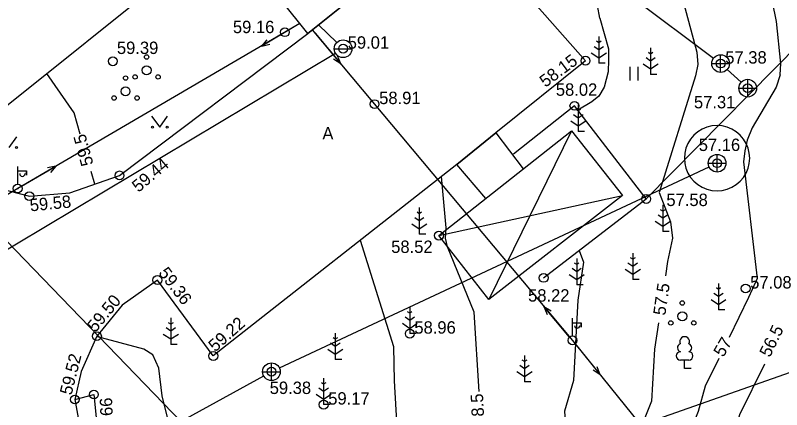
# Model space of a CAD drawing. Extents: x 641001 to 641402, y 6456421 to 6456796.
# Drawn here: x 641128.56 to 641171.89, y 6456656.91 to 6456679.19 of the extents above; entities that cross this region are included whole.
import ezdxf

# ---------------------------------------------------------------- set-up
doc = ezdxf.new("R2010")
doc.units = 0
for name, color, linetype in [('AED', 7, 'Continuous'), ('HALJASTUS', 7, 'Continuous'), ('HOONE', 7, 'Continuous'), ('HOONEDET', 7, 'Continuous'), ('HORISONTAAL', 7, 'Continuous'), ('KKAEV', 7, 'Continuous'), ('KORGUS', 7, 'Continuous'), ('KTRASS', 7, 'Continuous'), ('MPOHULIIN', 7, 'Continuous'), ('PIIR', 7, 'Continuous'), ('POST', 7, 'Continuous'), ('PUU', 7, 'Continuous'), ('RAJATIS', 7, 'Continuous'), ('SIOHULIIN', 7, 'Continuous'), ('TEE', 7, 'Continuous'), ('VKAEV', 7, 'Continuous'), ('VTRASS', 7, 'Continuous')]:
    doc.layers.add(name, color=color, linetype=linetype)

msp = doc.modelspace()

# ---------------------------------------------------------------- linework, layer by layer
at = {"layer": 'AED'}
msp.add_lwpolyline([(641158.43, 6456664.35), (641164.23, 6456668.81), (641160.17, 6456674.07), (641156.72, 6456671.35)], dxfattribs=at)
at = {"layer": 'HALJASTUS'}
for p, q in [((641164.23, 6456668.81), (641174.07, 6456678.79)), ((641163.3, 6456676.27), (641163.3, 6456675.51)), ((641163.76, 6456676.27), (641163.76, 6456675.51)), ((641136.26, 6456673.48), (641136.72, 6456672.87)), ((641136.72, 6456672.87), (641137.16, 6456673.48)), ((641128.2, 6456671.72), (641128.64, 6456672.32))]:
    msp.add_line(p, q, dxfattribs=at)
for centre in [(641136.319, 6456672.87), (641137.148, 6456672.87), (641128.628, 6456671.72)]:
    msp.add_circle(centre, 0.055, dxfattribs=at)
at = {"layer": 'HOONE'}
msp.add_line((641145.09, 6456678.16), (641153.49, 6456684.87), dxfattribs=at)
for points in [[(641118.1, 6456679.85), (641142.85, 6456699.78), (641149.58, 6456691.33), (641148.82, 6456690.72), (641153.49, 6456684.87), (641145.09, 6456678.16), (641140.45, 6456683.97), (641124.65, 6456671.34)], [(641152.51, 6456666.74), (641160.01, 6456672.66), (641162.89, 6456669.01), (641155.33, 6456663.12)]]:
    msp.add_lwpolyline(points, close=True, dxfattribs=at)
at = {"layer": 'HOONEDET'}
for p, q in [((641160.01, 6456672.66), (641155.33, 6456663.12)), ((641152.51, 6456666.74), (641162.89, 6456669.01))]:
    msp.add_line(p, q, dxfattribs=at)
at = {"layer": 'HORISONTAAL'}
for points in [[(641171.81, 6456675.83), (641171.85, 6456676.46), (641171.6, 6456678.84), (641170.96, 6456682), (641170.18, 6456685.09), (641169.73, 6456685.88), (641169.02, 6456686.46), (641166.36, 6456687.83), (641165.61, 6456688.41), (641164.93, 6456689.29), (641161.25, 6456692.7)], [(641161.61, 6456679.02), (641160.94, 6456682.62), (641160.61, 6456683.55), (641160.3, 6456684.14), (641159.52, 6456684.99), (641159.11, 6456685.69), (641158.88, 6456686.36), (641158.83, 6456687.59)], [(641164.83, 6456685.52), (641167.1, 6456677.11), (641167.14, 6456676.41), (641167.02, 6456675.77), (641164.96, 6456669.18), (641165.6, 6456667.51), (641165.71, 6456666.6), (641165.44, 6456665.28), (641165.32, 6456664.46)], [(641161.61, 6456679.02), (641162.1, 6456677.29), (641162.1, 6456676.67), (641162.08, 6456676), (641161.85, 6456675.13), (641161.56, 6456674.61), (641161.15, 6456674.3), (641160.36, 6456673.82)], [(641132.23, 6456672.48), (641131.88, 6456673.67), (641130.34, 6456675.89)], [(641171.81, 6456675.83), (641171.57, 6456675.12), (641170.22, 6456672.82), (641169.94, 6456672.13), (641169.8, 6456671.53), (641169.73, 6456670.9), (641170.5, 6456664.31), (641170.22, 6456663.7), (641170.02, 6456663.24), (641168.92, 6456660.99)], [(641133.06, 6456669.65), (641132.85, 6456670.36)], [(641154.79, 6456657.93), (641154.51, 6456662.41), (641153, 6456666.11), (641152.89, 6456666.59), (641152.91, 6456667.18), (641152.65, 6456670.08)], [(641151.41, 6456651.34), (641150.23, 6456654.6), (641149.99, 6456658.54), (641149.95, 6456660.45), (641148.07, 6456666.47)], [(641160.43, 6456665.89), (641160.69, 6456665.23), (641160.37, 6456663.1), (641160.11, 6456658.56), (641159.61, 6456656.82), (641159.77, 6456654.3)], [(641164.92, 6456661.82), (641164.69, 6456660.33), (641164.53, 6456657.38), (641163.09, 6456653.79), (641163.04, 6456652.74), (641162.94, 6456650.33), (641162.82, 6456649.68), (641162.59, 6456649.26), (641161.6, 6456647.67), (641160.62, 6456645.09), (641160.06, 6456644.46), (641158.6, 6456643), (641157.92, 6456641.71), (641156.81, 6456640.58), (641156.16, 6456640.3), (641151.97, 6456636.6), (641151.54, 6456636.34), (641151.23, 6456636.28), (641149.28, 6456636.32)], [(641140.05, 6456651.75), (641139.41, 6456652.1), (641138.35, 6456653.1), (641137.96, 6456653.54), (641137.76, 6456654.05), (641136.86, 6456657.69), (641136.67, 6456659.25), (641136.33, 6456660), (641135.82, 6456660.33), (641133.14, 6456661.03)], [(641168.33, 6456659.8), (641167.57, 6456658.24), (641167.17, 6456656.81), (641165.69, 6456653.1), (641165.57, 6456650.48), (641165.51, 6456649.51), (641165.41, 6456649.07), (641165.23, 6456648.64), (641163.14, 6456645.39), (641162.96, 6456644.91), (641162.62, 6456644.54), (641159.56, 6456641.41), (641159.51, 6456641.36), (641159.4, 6456641.15), (641158.42, 6456639.25), (641158.41, 6456639.14), (641157.15, 6456638.08), (641152.42, 6456633.9)], [(641170.91, 6456659.47), (641169.51, 6456656.61), (641168.45, 6456652.82), (641168.28, 6456652.41), (641168.2, 6456650.6), (641168.01, 6456648.94), (641167.89, 6456648.41), (641167.59, 6456647.93), (641164.99, 6456644.69), (641164.92, 6456644.18), (641161.39, 6456639.98), (641160.04, 6456638.53), (641159.72, 6456637.9), (641159.57, 6456636.74), (641159.39, 6456636.34), (641159.16, 6456636), (641156.26, 6456633.56), (641155.4, 6456631.94)]]:
    msp.add_lwpolyline(points, dxfattribs=at)
at = {"layer": 'KKAEV'}
for p, q in [((641168.44, 6456675.96), (641168.44, 6456676.96)), ((641167.94, 6456676.46), (641168.94, 6456676.46)), ((641169.97, 6456674.57), (641169.97, 6456675.57)), ((641169.47, 6456675.07), (641170.47, 6456675.07)), ((641168.24, 6456670.33), (641168.24, 6456671.33)), ((641167.74, 6456670.83), (641168.74, 6456670.83)), ((641143.04, 6456658.55), (641143.04, 6456659.55)), ((641142.54, 6456659.05), (641143.54, 6456659.05))]:
    msp.add_line(p, q, dxfattribs=at)
msp.add_lwpolyline([(641168.235, 6456669.266), (641168.524, 6456669.289), (641168.806, 6456669.357), (641169.073, 6456669.467), (641169.32, 6456669.619), (641169.54, 6456669.807), (641169.728, 6456670.027), (641169.88, 6456670.274), (641169.991, 6456670.542), (641170.058, 6456670.823), (641170.081, 6456671.112), (641170.058, 6456671.401), (641169.991, 6456671.682), (641169.88, 6456671.95), (641169.728, 6456672.197), (641169.54, 6456672.417), (641169.32, 6456672.605), (641169.073, 6456672.756), (641168.806, 6456672.867), (641168.524, 6456672.935), (641168.235, 6456672.957), (641167.947, 6456672.935), (641167.665, 6456672.867), (641167.398, 6456672.756), (641167.151, 6456672.605), (641166.93, 6456672.417), (641166.742, 6456672.197), (641166.591, 6456671.95), (641166.48, 6456671.682), (641166.413, 6456671.401), (641166.39, 6456671.112), (641166.413, 6456670.823), (641166.48, 6456670.542), (641166.591, 6456670.274), (641166.742, 6456670.027), (641166.93, 6456669.807), (641167.151, 6456669.619), (641167.398, 6456669.467), (641167.665, 6456669.357), (641167.947, 6456669.289)], close=True, dxfattribs=at)
for centre in [(641168.44, 6456676.46), (641169.97, 6456675.07), (641168.24, 6456670.83), (641143.04, 6456659.05)]:
    msp.add_circle(centre, 0.5, dxfattribs=at)
at = {"layer": 'KORGUS'}
for centre in [(641143.8, 6456678.23), (641147.09, 6456677.3), (641134.07, 6456676.59), (641160.8, 6456676.62), (641168.44, 6456676.46), (641169.97, 6456675.07), (641148.87, 6456674.17), (641160.17, 6456674.07), (641168.24, 6456670.83), (641134.45, 6456670.14), (641129.35, 6456668.97), (641164.23, 6456668.81), (641152.51, 6456666.74), (641158.43, 6456664.35), (641136.59, 6456664.23), (641169.85, 6456663.75), (641133.17, 6456661.06), (641150.86, 6456661.2), (641139.75, 6456659.94), (641143.04, 6456659.05), (641133, 6456657.76), (641131.92, 6456657.48), (641145.99, 6456657.19)]:
    msp.add_circle(centre, 0.25, dxfattribs=at)
at = {"layer": 'KTRASS'}
for p, q in [((641160.08, 6456682.74), (641168.04, 6456676.76)), ((641168.81, 6456676.12), (641169.6, 6456675.41)), ((641143.49, 6456659.26), (641167.79, 6456670.62)), ((641105.56, 6456638.58), (641142.6, 6456658.81))]:
    msp.add_line(p, q, dxfattribs=at)
at = {"layer": 'MPOHULIIN'}
for p, q in [((641144.42, 6456678.59), (641142.49, 6456677.45)), ((641144.64, 6456678.72), (641144.64, 6456678.72)), ((641145.35, 6456678.37), (641145.35, 6456678.37)), ((641145.51, 6456678.18), (641146.96, 6456676.45)), ((641142.49, 6456677.45), (641142.8, 6456677.81)), ((641142.49, 6456677.45), (641142.95, 6456677.55)), ((641146.96, 6456676.45), (641146.55, 6456676.7)), ((641146.96, 6456676.45), (641146.78, 6456676.9)), ((641128.91, 6456669.53), (641130.85, 6456670.66)), ((641130.85, 6456670.66), (641130.38, 6456670.56)), ((641130.85, 6456670.66), (641130.54, 6456670.3)), ((641128.69, 6456669.4), (641128.69, 6456669.4)), ((641128.69, 6456669.4), (641128.69, 6456669.4)), ((641158.45, 6456662.74), (641158.63, 6456662.29)), ((641158.45, 6456662.74), (641158.86, 6456662.49)), ((641159.9, 6456661.01), (641158.45, 6456662.74)), ((641160.06, 6456660.82), (641160.06, 6456660.82)), ((641160.06, 6456660.82), (641160.06, 6456660.82)), ((641160.22, 6456660.63), (641161.63, 6456658.88)), ((641161.63, 6456658.88), (641161.46, 6456659.32)), ((641161.63, 6456658.88), (641161.23, 6456659.13))]:
    msp.add_line(p, q, dxfattribs=at)
for points in [[(641144.64, 6456678.72), (641128.69, 6456669.4), (641109.76, 6456658.2), (641089.56, 6456629.32), (641092.89, 6456593.34)], [(641145.35, 6456678.37), (641160.06, 6456660.82), (641177.43, 6456639.32)]]:
    msp.add_lwpolyline(points, dxfattribs=at)
at = {"layer": 'PIIR'}
msp.add_lwpolyline([(641110.22, 6456687.75), (641123.84, 6456670.79), (641164.12, 6456629.12), (641189.88, 6456664.18), (641139.38, 6456710.86)], close=True, dxfattribs=at)
at = {"layer": 'POST'}
for p, q in [((641128.69, 6456669.65), (641128.69, 6456670.65)), ((641128.69, 6456670.15), (641128.69, 6456670.4)), ((641129.19, 6456670.15), (641129.19, 6456670.4)), ((641128.69, 6456669.4), (641128.69, 6456669.4)), ((641160.06, 6456661.07), (641160.06, 6456662.07)), ((641160.06, 6456661.57), (641160.06, 6456661.82)), ((641160.56, 6456661.57), (641160.56, 6456661.82)), ((641160.06, 6456660.82), (641160.06, 6456660.82))]:
    msp.add_line(p, q, dxfattribs=at)
for points in [[(641128.69, 6456670.4), (641129.19, 6456670.4), (641129.19, 6456670.15)], [(641160.06, 6456661.82), (641160.56, 6456661.82), (641160.56, 6456661.57)]]:
    msp.add_lwpolyline(points, dxfattribs=at)
for centre, radius in [((641128.69, 6456669.4), 0.25), ((641128.69, 6456669.4), 0.0234), ((641160.06, 6456660.82), 0.25)]:
    msp.add_circle(centre, radius, dxfattribs=at)
for centre in [(641128.955, 6456670.24), (641160.325, 6456661.66)]:
    msp.add_arc(centre, 0.152, 180.0986, 359.9898, dxfattribs=at)
at = {"layer": 'PUU'}
for p, q in [((641161.55, 6456677.98), (641161.55, 6456676.48)), ((641161.55, 6456677.63), (641161.42, 6456677.72)), ((641161.68, 6456677.72), (641161.55, 6456677.63)), ((641161.12, 6456677.07), (641161.55, 6456676.78)), ((641161.55, 6456677.23), (641161.28, 6456677.41)), ((641161.82, 6456677.41), (641161.55, 6456677.23)), ((641161.55, 6456676.78), (641161.98, 6456677.07)), ((641164.48, 6456677), (641164.36, 6456677.08)), ((641164.48, 6456677.35), (641164.48, 6456675.85)), ((641164.6, 6456677.08), (641164.48, 6456677)), ((641164.48, 6456676.6), (641164.22, 6456676.78)), ((641164.74, 6456676.78), (641164.48, 6456676.6)), ((641161.91, 6456676.48), (641161.55, 6456676.48)), ((641164.06, 6456676.44), (641164.48, 6456676.16)), ((641164.48, 6456676.16), (641164.9, 6456676.44)), ((641164.84, 6456675.85), (641164.48, 6456675.85)), ((641160.39, 6456674.13), (641160.39, 6456672.63)), ((641160.39, 6456673.78), (641160.26, 6456673.86)), ((641160.52, 6456673.86), (641160.39, 6456673.78)), ((641159.96, 6456673.22), (641160.39, 6456672.94)), ((641160.39, 6456673.38), (641160.12, 6456673.56)), ((641160.66, 6456673.56), (641160.39, 6456673.38)), ((641160.39, 6456672.94), (641160.82, 6456673.22)), ((641160.75, 6456672.63), (641160.39, 6456672.63)), ((641165.17, 6456668.47), (641165.17, 6456666.97)), ((641151.4, 6456667.97), (641151.28, 6456668.06)), ((641151.4, 6456668.32), (641151.4, 6456666.82)), ((641151.52, 6456668.06), (641151.4, 6456667.97)), ((641165.17, 6456668.12), (641165.04, 6456668.2)), ((641165.3, 6456668.2), (641165.17, 6456668.12)), ((641151.4, 6456667.57), (641151.14, 6456667.75)), ((641151.66, 6456667.75), (641151.4, 6456667.57)), ((641164.74, 6456667.56), (641165.17, 6456667.28)), ((641165.17, 6456667.72), (641164.9, 6456667.9)), ((641165.44, 6456667.9), (641165.17, 6456667.72)), ((641165.17, 6456667.28), (641165.6, 6456667.56)), ((641150.98, 6456667.41), (641151.4, 6456667.12)), ((641151.4, 6456667.12), (641151.82, 6456667.41)), ((641151.76, 6456666.82), (641151.4, 6456666.82)), ((641165.53, 6456666.97), (641165.17, 6456666.97)), ((641160.3, 6456665.45), (641160.3, 6456663.95)), ((641163.47, 6456665.4), (641163.34, 6456665.48)), ((641163.47, 6456665.75), (641163.47, 6456664.25)), ((641163.6, 6456665.48), (641163.47, 6456665.4)), ((641160.3, 6456665.1), (641160.18, 6456665.18)), ((641160.42, 6456665.18), (641160.3, 6456665.1)), ((641163.47, 6456665), (641163.2, 6456665.18)), ((641163.74, 6456665.18), (641163.47, 6456665)), ((641159.88, 6456664.54), (641160.3, 6456664.26)), ((641160.3, 6456664.7), (641160.04, 6456664.88)), ((641160.56, 6456664.88), (641160.3, 6456664.7)), ((641160.3, 6456664.26), (641160.72, 6456664.54)), ((641163.04, 6456664.84), (641163.47, 6456664.56)), ((641163.47, 6456664.56), (641163.9, 6456664.84)), ((641163.83, 6456664.25), (641163.47, 6456664.25)), ((641160.66, 6456663.95), (641160.3, 6456663.95)), ((641168.32, 6456663.69), (641168.2, 6456663.78)), ((641168.32, 6456664.04), (641168.32, 6456662.54)), ((641168.44, 6456663.78), (641168.32, 6456663.69)), ((641168.32, 6456663.29), (641168.06, 6456663.47)), ((641168.58, 6456663.47), (641168.32, 6456663.29)), ((641167.9, 6456663.13), (641168.32, 6456662.84)), ((641168.32, 6456662.84), (641168.74, 6456663.13)), ((641150.86, 6456662.35), (641150.74, 6456662.44)), ((641150.86, 6456662.7), (641150.86, 6456661.2)), ((641150.98, 6456662.44), (641150.86, 6456662.35)), ((641168.68, 6456662.54), (641168.32, 6456662.54)), ((641137.35, 6456662.09), (641137.35, 6456660.59)), ((641150.86, 6456661.95), (641150.6, 6456662.13)), ((641151.12, 6456662.13), (641150.86, 6456661.95)), ((641137.35, 6456661.34), (641137.08, 6456661.52)), ((641137.35, 6456661.74), (641137.22, 6456661.82)), ((641137.48, 6456661.82), (641137.35, 6456661.74)), ((641137.62, 6456661.52), (641137.35, 6456661.34)), ((641150.44, 6456661.79), (641150.86, 6456661.5)), ((641150.86, 6456661.5), (641151.28, 6456661.79)), ((641136.92, 6456661.18), (641137.35, 6456660.9)), ((641137.35, 6456660.9), (641137.78, 6456661.18)), ((641146.65, 6456661.23), (641146.65, 6456659.73)), ((641151.22, 6456661.2), (641150.86, 6456661.2)), ((641146.65, 6456660.48), (641146.38, 6456660.66)), ((641146.65, 6456660.88), (641146.52, 6456660.96)), ((641146.78, 6456660.96), (641146.65, 6456660.88)), ((641146.92, 6456660.66), (641146.65, 6456660.48)), ((641137.71, 6456660.59), (641137.35, 6456660.59)), ((641146.22, 6456660.32), (641146.65, 6456660.04)), ((641146.65, 6456660.04), (641147.08, 6456660.32)), ((641147.01, 6456659.73), (641146.65, 6456659.73)), ((641157.35, 6456659.97), (641157.35, 6456658.47)), ((641157.35, 6456659.22), (641157.08, 6456659.4)), ((641157.35, 6456659.62), (641157.22, 6456659.7)), ((641157.48, 6456659.7), (641157.35, 6456659.62)), ((641157.62, 6456659.4), (641157.35, 6456659.22)), ((641166.64, 6456659.7), (641166.16, 6456659.7)), ((641166.4, 6456659.23), (641166.4, 6456659.7)), ((641156.92, 6456659.06), (641157.35, 6456658.78)), ((641157.35, 6456658.78), (641157.78, 6456659.06)), ((641166.78, 6456659.23), (641166.4, 6456659.23)), ((641145.99, 6456658.69), (641145.99, 6456657.19)), ((641157.71, 6456658.47), (641157.35, 6456658.47)), ((641145.99, 6456657.94), (641145.72, 6456658.12)), ((641145.99, 6456658.34), (641145.86, 6456658.42)), ((641146.12, 6456658.42), (641145.99, 6456658.34)), ((641146.26, 6456658.12), (641145.99, 6456657.94)), ((641145.56, 6456657.78), (641145.99, 6456657.5)), ((641145.99, 6456657.5), (641146.42, 6456657.78)), ((641146.35, 6456657.19), (641145.99, 6456657.19))]:
    msp.add_line(p, q, dxfattribs=at)
for centre, radius in [((641135.98, 6456676.83), 0.125), ((641135.98, 6456676.08), 0.25), ((641134.79, 6456675.64), 0.125), ((641135.33, 6456675.705), 0.125), ((641136.63, 6456675.705), 0.125), ((641134.79, 6456674.89), 0.25), ((641134.14, 6456674.515), 0.125), ((641135.44, 6456674.515), 0.125), ((641166.27, 6456662.93), 0.125), ((641166.27, 6456662.18), 0.25), ((641165.62, 6456661.805), 0.125), ((641166.92, 6456661.805), 0.125)]:
    msp.add_circle(centre, radius, dxfattribs=at)
for centre, radius, start, end in [((641166.23, 6456660.403), 0.233, 109.0217, 253.1415), ((641166.4, 6456660.75), 0.277, 332.5799, 207.4201), ((641166.57, 6456660.403), 0.233, 286.8508, 70.9859), ((641166.163, 6456659.942), 0.238, 90.0016, 269.3953), ((641166.637, 6456659.942), 0.238, 270.6047, 89.9984)]:
    msp.add_arc(centre, radius, start, end, dxfattribs=at)
at = {"layer": 'RAJATIS'}
msp.add_lwpolyline([(641155.16, 6456668.83), (641153.52, 6456670.76), (641155.73, 6456672.54), (641157.28, 6456670.51)], dxfattribs=at)
at = {"layer": 'SIOHULIIN'}
msp.add_lwpolyline([(641118.97, 6456634.31), (641141.42, 6456648.14), (641192.48, 6456666.09), (641200.09, 6456673.79)], dxfattribs=at)
at = {"layer": 'TEE'}
for p, q in [((641160.8, 6456676.62), (641153.49, 6456684.87)), ((641131.92, 6456657.48), (641133, 6456657.76))]:
    msp.add_line(p, q, dxfattribs=at)
for points in [[(641125.26, 6456670.97), (641127.16, 6456669.53), (641129.35, 6456668.97), (641131.63, 6456669.15), (641134.45, 6456670.14), (641145.09, 6456678.16)], [(641160.8, 6456676.62), (641155.73, 6456672.54), (641153.52, 6456670.76), (641139.75, 6456659.94), (641136.59, 6456664.23), (641134.6, 6456662.81), (641133.17, 6456661.06), (641132.28, 6456659.07), (641131.92, 6456657.48), (641132.46, 6456654.47), (641133.4, 6456652.48), (641135.14, 6456649.93), (641144.52, 6456639.26), (641145.92, 6456637.78), (641147.64, 6456636.23), (641152.19, 6456632.69), (641154.95, 6456630.94), (641158.72, 6456629.21), (641163.48, 6456628.05), (641166.13, 6456628.12), (641168.18, 6456628.61), (641171.15, 6456629.92), (641172.9, 6456631), (641177.5, 6456636.9)], [(641133, 6456657.76), (641133.27, 6456654.95), (641134.21, 6456652.96), (641135.95, 6456650.41), (641145.41, 6456639.91), (641146.33, 6456638.92), (641148.39, 6456637.01), (641152.9, 6456633.53), (641155.47, 6456631.9), (641159.34, 6456630.14), (641163.24, 6456629.29), (641162.97, 6456628.17)]]:
    msp.add_lwpolyline(points, dxfattribs=at)
at = {"layer": 'VKAEV'}
msp.add_line((641146.59, 6456677.3), (641147.59, 6456677.3), dxfattribs=at)
msp.add_circle((641147.09, 6456677.3), 0.5, dxfattribs=at)
at = {"layer": 'VTRASS'}
for points in [[(641146.73, 6456677.65), (641145.7, 6456678.64)], [(641125.32, 6456664.31), (641146.66, 6456677.05)]]:
    msp.add_lwpolyline(points, dxfattribs=at)

# ---------------------------------------------------------------- texts
at = {"layer": 'HORISONTAAL'}
for s, rotation, p in [('59.5', 105.2711, (641132.98, 6456670.78)), ('57.5', 81.8328, (641165.31, 6456662.2)), ('56.5', 63.8897, (641171.22, 6456659.82)), ('57', 59.8399, (641168.59, 6456659.83)), ('58.5', 92.9767, (641155.09, 6456656.01))]:
    msp.add_text(s, height=0.7, rotation=rotation, dxfattribs=at).set_placement(p)
at = {"layer": 'KORGUS'}
for s, p in [(' 59.16', (641140.6, 6456678.18)), (' 59.01', (641147.09, 6456677.3)), (' 59.39', (641134.04, 6456677)), (' 57.38', (641168.44, 6456676.46)), (' 58.02', (641158.86, 6456674.64)), (' 58.91', (641148.87, 6456674.17)), (' 57.31', (641166.67, 6456673.93)), (' 57.16', (641166.94, 6456671.52)), (' 57.58', (641165.11, 6456668.41)), (' 58.52', (641149.55, 6456665.76)), (' 57.08', (641169.85, 6456663.75)), (' 58.22', (641157.29, 6456663.01)), (' 58.96', (641150.86, 6456661.2)), (' 59.38', (641142.68, 6456657.79)), (' 59.17', (641145.99, 6456657.19))]:
    msp.add_text(s, height=0.7, dxfattribs=at).set_placement(p)
for s, rotation, p in [(' 58.15', 36.5137, (641158.32, 6456674.93)), (' 59.44', 40.1489, (641135.32, 6456668.98)), (' 59.58', 5.5275, (641129.15, 6456668.08)), (' 59.36', 307.2402, (641136.46, 6456664.83)), (' 59.50', 50.4576, (641132.92, 6456661.03)), (' 59.22', 41.4785, (641139.66, 6456659.96)), (' 59.52', 75.9092, (641131.67, 6456657.44)), (' 59.66', 92.6026, (641134.14, 6456655))]:
    msp.add_text(s, height=0.7, rotation=rotation, dxfattribs=at).set_placement(p)
at = {"layer": 'TEE'}
msp.add_text('A', height=0.7, dxfattribs=at).set_placement((641145.92, 6456672.17))

doc.saveas('drawing.dxf')
